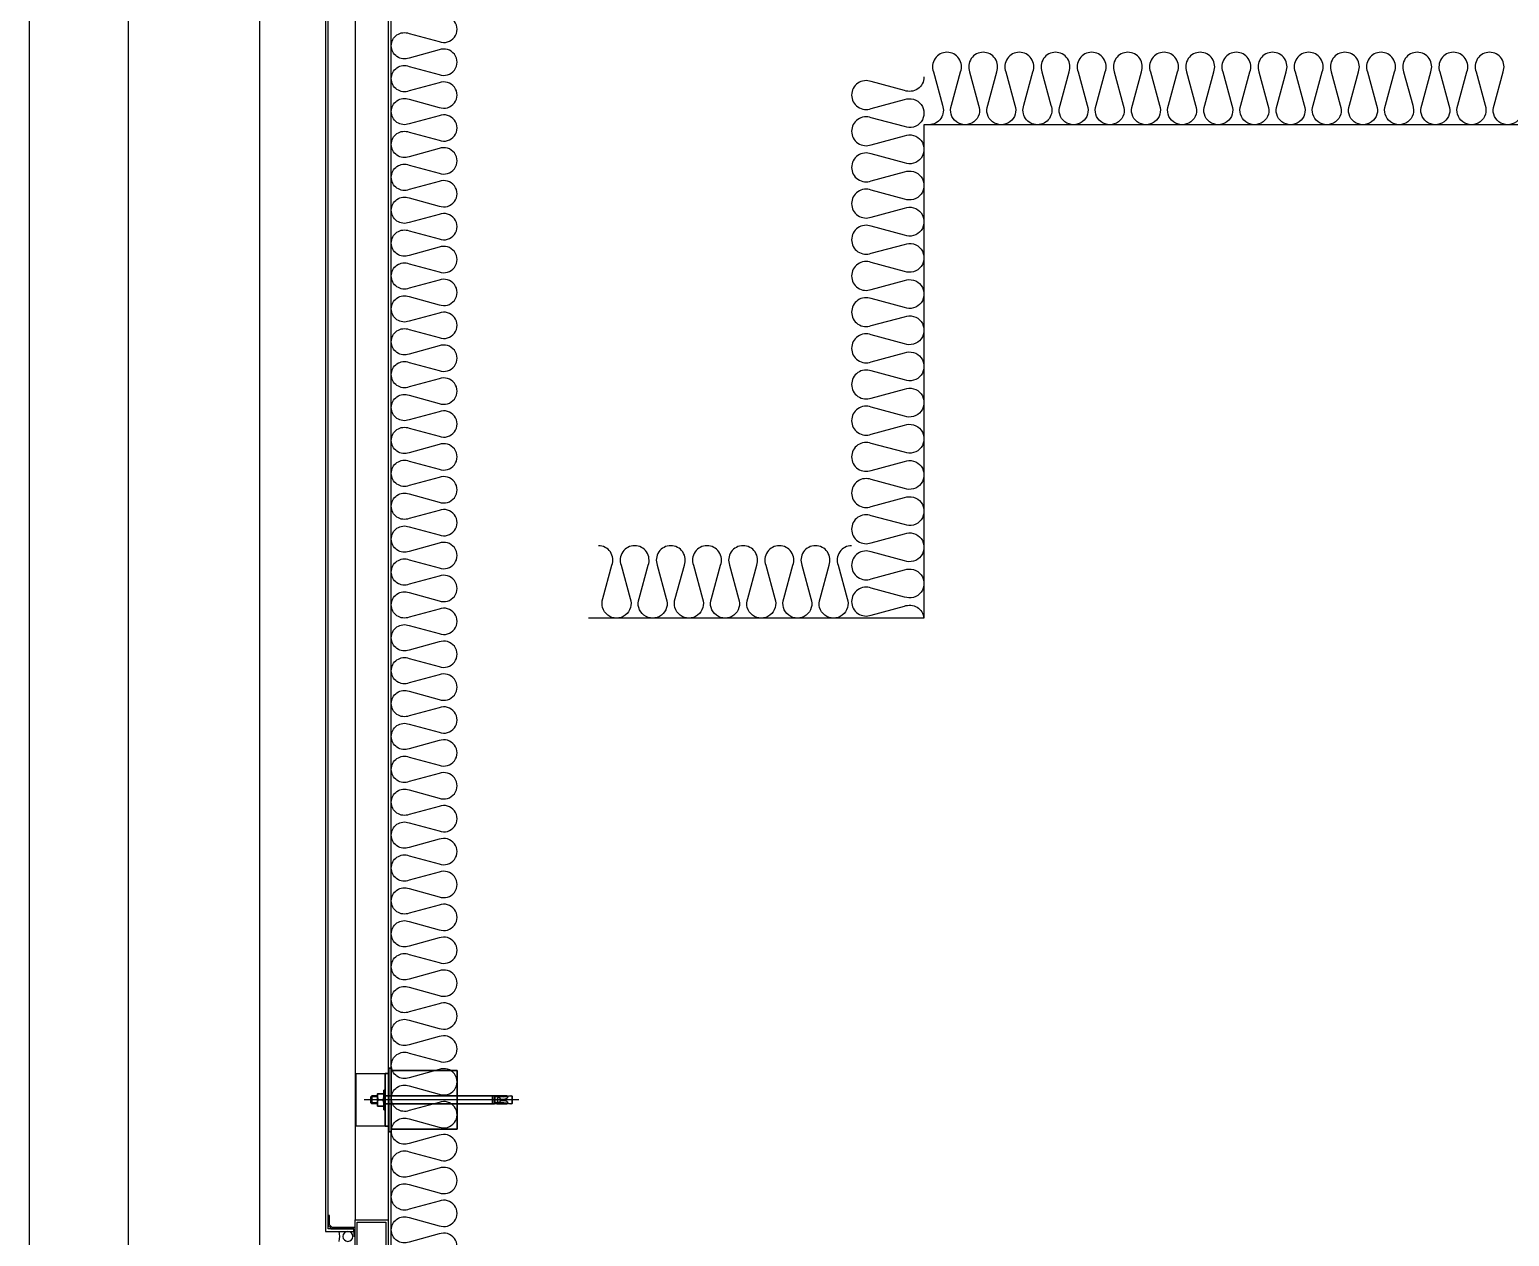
# Model space of a CAD drawing. Header units: millimetres. Extents: x 19868 to 801382, y -4805 to 85279.
# Drawn here: x 537788 to 540038, y 78629 to 80463 of the extents above; entities that cross this region are included whole.
import ezdxf

# ---------------------------------------------------------------- set-up
doc = ezdxf.new("R2010")
doc.units = ezdxf.units.MM
doc.header["$LTSCALE"] = 250
for name, color, linetype in [('A-ELE-4', 4, 'Continuous'), ('A-ELE-8', 8, 'Continuous'), ('A-ETC-8', 8, 'Continuous'), ('A-FIN', 6, 'Continuous'), ('ISL', 251, 'Continuous')]:
    doc.layers.add(name, color=color, linetype=linetype)

# ---------------------------------------------------------------- blocks, each defined once
blk = doc.blocks.new('A$C632c858f')
at = {"layer": 'A-ETC-8'}
blk.add_arc((-2.8, 0), 24, 341.8248, 18.1752, dxfattribs=at)
blk.add_ellipse((34, 0), major_axis=(7.59, 0), ratio=0.987937, dxfattribs=at)
blk = doc.blocks.new('A$Cae507117')
at = {"layer": 'A-ETC-8'}
for points in [[(-50, 0), (-50, -50), (0, -50), (0, 0)], [(-46.8, -3.2), (-46.8, -46.8), (-3.2, -46.8), (-3.2, -3.2)]]:
    blk.add_lwpolyline(points, close=True, dxfattribs=at)
blk = doc.blocks.new('너트 M12')
for p, q in [((-9, 0), (9, 0)), ((-9.5, -9), (-9.5, -0.5)), ((9, -9.5), (-9, -9.5)), ((0, -8.3), (0, -1.2)), ((9.5, -0.5), (9.5, -9))]:
    blk.add_line(p, q)
for centre, start, end in [((-9, -0.5), 90, 180), ((-9, -9), 180, 270), ((9, -0.5), 0, 90), ((9, -9), 270, 0)]:
    blk.add_arc(centre, 0.5, start, end)
at = {"extrusion": (0, 0, -1)}
for centre, major_axis, ratio, start_param, end_param in [((-4.8, -0.9), (-4.75, 0.31), 0.185359, -0.024388, 3.141593), ((4.8, -0.9), (4.75, 0.31), 0.185108, 3.141593, 6.30754), ((-4.8, -8.6), (4.75, 0.31), 0.187111, 0, 3.166211), ((4.8, -8.6), (-4.75, 0.31), 0.185991, 3.117121, 6.283185)]:
    blk.add_ellipse(centre, major_axis=major_axis, ratio=ratio, start_param=start_param, end_param=end_param, dxfattribs=at)
blk = doc.blocks.new('A$C8bae6ef9')
at = {"layer": 'A-ETC-8'}
for p, q in [((51.5, -80), (51.5, 0)), ((249, -40), (14, -40)), ((24, -35.5), (25.5, -34)), ((34.2, -35.5), (24, -35.5)), ((24, -35.5), (24, -44.5)), ((34, -44.5), (24, -44.5)), ((24, -44.5), (25.5, -46)), ((34, -34), (25.5, -34)), ((25.5, -34), (25.5, -46)), ((45.5, -34), (155, -34)), ((209, -34), (155, -34)), ((209, -34), (209, -46)), ((212, -34), (209, -34)), ((212, -34), (212, -46)), ((226, -35.5), (212, -35.5)), ((226, -44.5), (212, -44.5)), ((212.6, -46.2), (212.6, -33.8)), ((215.6, -33.8), (212.6, -33.8)), ((230.6, -33.8), (215.6, -33.8)), ((216.6, -38), (216.6, -42)), ((220.6, -38), (220.6, -38.5)), ((220.6, -41.5), (220.6, -42)), ((221.1, -39), (227.7, -39)), ((221.1, -41), (227.7, -41)), ((237, -34), (226, -35.5)), ((226, -44.5), (237, -46)), ((231.1, -37.3), (229.3, -38.5)), ((231.1, -42.7), (229.3, -41.5)), ((231.6, -36.5), (231.6, -34.8)), ((231.6, -45.2), (231.6, -43.5)), ((237.5, -34), (237, -34)), ((239, -44.5), (239, -35.5)), ((34, -46), (25.5, -46)), ((155, -46), (45.5, -46)), ((155, -46), (209, -46)), ((209, -46), (212, -46)), ((215.6, -46.2), (212.6, -46.2)), ((215.6, -46.2), (230.6, -46.2)), ((237, -46), (237.5, -46))]:
    blk.add_line(p, q, dxfattribs=at)
blk.add_lwpolyline([(51.5, 0), (1.5, 0), (1.5, -80), (51.5, -80)], dxfattribs=at)
for points in [[(51.5, 0), (45.5, 0), (45.5, -80), (51.5, -80)], [(55, -84.5), (55, 4.5), (155, 4.5), (155, -84.5)], [(45.5, -55), (45.5, -25), (43.5, -25), (43.5, -55)]]:
    blk.add_lwpolyline(points, close=True, dxfattribs=at)
blk.add_lwpolyline([(51.5, -87.5), (51.5, 7.5, -0.414214), (52.5, 8.5), (55, 8.5), (55, -88.5), (52.5, -88.5, -0.414214)], format="xyb", close=True, dxfattribs=at)
for centre, radius, start, end in [((218.6, -38), 2, 90, 180), ((218.6, -42), 2, 180, 270), ((218.6, -38), 2, 0, 90), ((218.6, -42), 2, 270, 0), ((221.1, -38.5), 0.5, 180, 270), ((221.1, -41.5), 0.5, 90, 180), ((227.7, -36), 3, 270, 303.6901), ((227.7, -44), 3, 56.3099, 90), ((230.6, -34.8), 1, 0, 90), ((230.6, -36.5), 1, 303.6901, 0), ((230.6, -43.5), 1, 0, 56.3099), ((237.5, -35.5), 1.5, 0, 90), ((237.5, -44.5), 1.5, 270, 0), ((230.6, -45.2), 1, 270, 0)]:
    blk.add_arc(centre, radius, start, end, dxfattribs=at)
at = {"layer": 'A-ETC-8', "xscale": -1, "rotation": 270}
blk.add_blockref('너트 M12', (43.5, -40), dxfattribs=at)

msp = doc.modelspace()

# ---------------------------------------------------------------- linework, layer by layer
at = {"layer": 'A-ELE-4', "elevation": 0}
msp.add_lwpolyline([(538138.2, 81178.9), (537938.2, 81178.9), (537938.2, 76328.9), (538138.2, 76328.9)], close=True, dxfattribs=at)
at = {"layer": 'A-ELE-8'}
msp.add_line((537788.2, 76278.9, 0), (537788.2, 81228.9, 0), dxfattribs=at)
at = {"layer": 'A-ETC-8'}
for p, q in [((538283.2, 81196.4, 0), (538283.2, 78653.9)), ((538333.2, 81196.4, 0), (538333.2, 78653.9)), ((538532.2, 78836.4, 0), (538297.2, 78836.4, 0)), ((538307.2, 78840.9, 0), (538308.7, 78842.4, 0)), ((538317.4, 78840.9, 0), (538307.2, 78840.9, 0)), ((538307.2, 78840.9, 0), (538307.2, 78831.9, 0)), ((538317.2, 78831.9, 0), (538307.2, 78831.9, 0)), ((538307.2, 78831.9, 0), (538308.7, 78830.4, 0)), ((538317.3, 78842.4, 0), (538308.7, 78842.4, 0)), ((538308.7, 78842.4, 0), (538308.7, 78830.4, 0)), ((538317.2, 78830.4, 0), (538308.7, 78830.4, 0)), ((538328.7, 78842.4, 0), (538438.2, 78842.4, 0)), ((538438.2, 78830.4, 0), (538328.7, 78830.4, 0)), ((538492.2, 78842.4, 0), (538438.2, 78842.4, 0)), ((538438.2, 78830.4, 0), (538492.2, 78830.4, 0)), ((538492.2, 78842.4, 0), (538492.2, 78830.4, 0)), ((538495.2, 78842.4, 0), (538492.2, 78842.4, 0)), ((538492.2, 78830.4, 0), (538495.2, 78830.4, 0)), ((538495.2, 78842.4, 0), (538495.2, 78830.4, 0)), ((538509.2, 78840.9, 0), (538495.2, 78840.9, 0)), ((538509.2, 78831.9, 0), (538495.2, 78831.9, 0)), ((538495.8, 78830.2, 0), (538495.8, 78842.7, 0)), ((538498.8, 78842.7, 0), (538495.8, 78842.7, 0)), ((538498.8, 78830.2, 0), (538495.8, 78830.2, 0)), ((538513.8, 78842.7, 0), (538498.8, 78842.7, 0)), ((538498.8, 78830.2, 0), (538513.8, 78830.2, 0)), ((538499.8, 78838.4, 0), (538499.8, 78834.4, 0)), ((538503.8, 78838.4, 0), (538503.8, 78837.9, 0)), ((538503.8, 78834.9, 0), (538503.8, 78834.4, 0)), ((538504.3, 78837.4, 0), (538510.9, 78837.4, 0)), ((538504.3, 78835.4, 0), (538510.9, 78835.4, 0)), ((538520.2, 78842.4, 0), (538509.2, 78840.9, 0)), ((538509.2, 78831.9, 0), (538520.2, 78830.4, 0)), ((538514.3, 78839.1, 0), (538512.5, 78837.9, 0)), ((538514.3, 78833.7, 0), (538512.5, 78834.9, 0)), ((538514.8, 78840, 0), (538514.8, 78841.7, 0)), ((538514.8, 78831.2, 0), (538514.8, 78832.9, 0)), ((538520.7, 78842.4, 0), (538520.2, 78842.4, 0)), ((538520.2, 78830.4, 0), (538520.7, 78830.4, 0)), ((538522.2, 78831.9, 0), (538522.2, 78840.9, 0))]:
    msp.add_line(p, q, dxfattribs=at)
at = {"layer": 'A-ETC-8', "elevation": 0}
for points in [[(538334.7, 78876.4), (538328.7, 78876.4), (538328.7, 78796.4), (538334.7, 78796.4)], [(538338.2, 78791.9), (538338.2, 78880.9), (538438.2, 78880.9), (538438.2, 78791.9)], [(538328.7, 78821.4), (538328.7, 78851.4), (538326.7, 78851.4), (538326.7, 78821.4)]]:
    msp.add_lwpolyline(points, close=True, dxfattribs=at)
for points in [[(538334.7, 78788.9), (538334.7, 78883.9, -0.414214), (538335.7, 78884.9), (538338.2, 78884.9), (538338.2, 78787.9), (538335.7, 78787.9, -0.414214)], [(538246.2, 78640.4), (538281.2, 78640.4), (538281.2, 78629.4), (538283.2, 78629.4), (538283.2, 78642.4), (538247.9, 78642.4, 0.226541), (538244.2, 78646.1), (538244.2, 78660.8), (538242.2, 78660.8), (538242.2, 78644.4, -0.414214)]]:
    msp.add_lwpolyline(points, format="xyb", close=True, dxfattribs=at)
at = {"layer": 'A-ETC-8'}
for centre, radius, start, end in [((538501.8, 78838.4, 0), 2, 90, 180), ((538501.8, 78834.4, 0), 2, 180, 270), ((538501.8, 78838.4, 0), 2, 0, 90), ((538501.8, 78834.4, 0), 2, 270, 0), ((538504.3, 78837.9, 0), 0.5, 180, 270), ((538504.3, 78834.9, 0), 0.5, 90, 180), ((538510.9, 78840.4, 0), 3, 270, 303.6901), ((538510.9, 78832.4, 0), 3, 56.3099, 90), ((538513.8, 78841.7, 0), 1, 0, 90), ((538513.8, 78831.2, 0), 1, 270, 0), ((538513.8, 78840, 0), 1, 303.6901, 0), ((538513.8, 78832.9, 0), 1, 0, 56.3099), ((538520.7, 78840.9, 0), 1.5, 0, 90), ((538520.7, 78831.9, 0), 1.5, 270, 0)]:
    msp.add_arc(centre, radius, start, end, dxfattribs=at)
at = {"layer": 'A-FIN', "elevation": 0}
msp.add_lwpolyline([(538279.2, 81209.9), (538279.2, 81213.9), (538238.2, 81213.9), (538238.2, 78636.4), (538281.2, 78636.4), (538281.2, 78640.4), (538242.2, 78640.4), (538242.2, 81209.9), (538279.2, 81209.9)], close=True, dxfattribs=at)
at = {"layer": 'ISL'}
msp.add_lwpolyline([(538138.2, 51518.9), (538138.2, 75178.9), (538338.2, 75178.9), (538338.2, 81928.9)], dxfattribs=at)
msp.add_lwpolyline([(538411.1, 78595.2, 1.449198), (538411.1, 78632.6), (538365.3, 78620.2, -0.524856), (538338.2, 78638.9, -0.524856), (538365.3, 78657.6), (538411.1, 78645.2, 1.449198), (538411.1, 78682.6), (538365.3, 78670.2, -0.524856), (538338.2, 78688.9, -0.524856), (538365.3, 78707.6), (538411.1, 78695.2, 1.449198), (538411.1, 78732.6), (538365.3, 78720.2, -0.524856), (538338.2, 78738.9, -0.524856), (538365.3, 78757.6), (538411.1, 78745.2, 1.449198), (538411.1, 78782.6), (538365.3, 78770.2, -0.524856), (538338.2, 78788.9, -0.524856), (538365.3, 78807.6), (538411.1, 78795.2, 1.449198), (538411.1, 78832.6), (538365.3, 78820.2, -0.524856), (538338.2, 78838.9, -0.524856), (538365.3, 78857.6), (538411.1, 78845.2, 1.449198), (538411.1, 78882.6), (538365.3, 78870.2, -0.524856), (538338.2, 78888.9, -0.524856), (538365.3, 78907.6), (538411.1, 78895.2, 1.449198), (538411.1, 78932.6), (538365.3, 78920.2, -0.524856), (538338.2, 78938.9, -0.524856), (538365.3, 78957.6), (538411.1, 78945.2, 1.449198), (538411.1, 78982.6), (538365.3, 78970.2, -0.524856), (538338.2, 78988.9, -0.524856), (538365.3, 79007.6), (538411.1, 78995.2, 1.449198), (538411.1, 79032.6), (538365.3, 79020.2, -0.524856), (538338.2, 79038.9, -0.524856), (538365.3, 79057.6), (538411.1, 79045.2, 1.449198), (538411.1, 79082.6), (538365.3, 79070.2, -0.524856), (538338.2, 79088.9, -0.524856), (538365.3, 79107.6), (538411.1, 79095.2, 1.449198), (538411.1, 79132.6), (538365.3, 79120.2, -0.524856), (538338.2, 79138.9, -0.524856), (538365.3, 79157.6), (538411.1, 79145.2, 1.449198), (538411.1, 79182.6), (538365.3, 79170.2, -0.524856), (538338.2, 79188.9, -0.524856), (538365.3, 79207.6), (538411.1, 79195.2, 1.449198), (538411.1, 79232.6), (538365.3, 79220.2, -0.524856), (538338.2, 79238.9, -0.524856), (538365.3, 79257.6), (538411.1, 79245.2, 1.449198), (538411.1, 79282.6), (538365.3, 79270.2, -0.524856), (538338.2, 79288.9, -0.524856), (538365.3, 79307.6), (538411.1, 79295.2, 1.449198), (538411.1, 79332.6), (538365.3, 79320.2, -0.524856), (538338.2, 79338.9, -0.524856), (538365.3, 79357.6), (538411.1, 79345.2, 1.449198), (538411.1, 79382.6), (538365.3, 79370.2, -0.524856), (538338.2, 79388.9, -0.524856), (538365.3, 79407.6), (538411.1, 79395.2, 1.449198), (538411.1, 79432.6), (538365.3, 79420.2, -0.524856), (538338.2, 79438.9, -0.524856), (538365.3, 79457.6), (538411.1, 79445.2, 1.449198), (538411.1, 79482.6), (538365.3, 79470.2, -0.524856), (538338.2, 79488.9, -0.524856), (538365.3, 79507.6), (538411.1, 79495.2, 1.449198), (538411.1, 79532.6), (538365.3, 79520.2, -0.524856), (538338.2, 79538.9, -0.524856), (538365.3, 79557.6), (538411.1, 79545.2, 1.449198), (538411.1, 79582.6), (538365.3, 79570.2, -0.524856), (538338.2, 79588.9, -0.524856), (538365.3, 79607.6), (538411.1, 79595.2, 1.449198), (538411.1, 79632.6), (538365.3, 79620.2, -0.524856), (538338.2, 79638.9, -0.524856), (538365.3, 79657.6), (538411.1, 79645.2, 1.449198), (538411.1, 79682.6), (538365.3, 79670.2, -0.524856), (538338.2, 79688.9, -0.524856), (538365.3, 79707.6), (538411.1, 79695.2, 1.449198), (538411.1, 79732.6), (538365.3, 79720.2, -0.524856), (538338.2, 79738.9, -0.524856), (538365.3, 79757.6), (538411.1, 79745.2, 1.449198), (538411.1, 79782.6), (538365.3, 79770.2, -0.524856), (538338.2, 79788.9, -0.524856), (538365.3, 79807.6), (538411.1, 79795.2, 1.449198), (538411.1, 79832.6), (538365.3, 79820.2, -0.524856), (538338.2, 79838.9, -0.524856), (538365.3, 79857.6), (538411.1, 79845.2, 1.449198), (538411.1, 79882.6), (538365.3, 79870.2, -0.524856), (538338.2, 79888.9, -0.524856), (538365.3, 79907.6), (538411.1, 79895.2, 1.449198), (538411.1, 79932.6), (538365.3, 79920.2, -0.524856), (538338.2, 79938.9, -0.524856), (538365.3, 79957.6), (538411.1, 79945.2, 1.449198), (538411.1, 79982.6), (538365.3, 79970.2, -0.524856), (538338.2, 79988.9, -0.524856), (538365.3, 80007.6), (538411.1, 79995.2, 1.449198), (538411.1, 80032.6), (538365.3, 80020.2, -0.524856), (538338.2, 80038.9, -0.524856), (538365.3, 80057.6), (538411.1, 80045.2, 1.449198), (538411.1, 80082.6), (538365.3, 80070.2, -0.524856), (538338.2, 80088.9, -0.524856), (538365.3, 80107.6), (538411.1, 80095.2, 1.449198), (538411.1, 80132.6), (538365.3, 80120.2, -0.524856), (538338.2, 80138.9, -0.524856), (538365.3, 80157.6), (538411.1, 80145.2, 1.449198), (538411.1, 80182.6), (538365.3, 80170.2, -0.524856), (538338.2, 80188.9, -0.524856), (538365.3, 80207.6), (538411.1, 80195.2, 1.449198), (538411.1, 80232.6), (538365.3, 80220.2, -0.524856), (538338.2, 80238.9, -0.524856), (538365.3, 80257.6), (538411.1, 80245.2, 1.449198), (538411.1, 80282.6), (538365.3, 80270.2, -0.524856), (538338.2, 80288.9, -0.524856), (538365.3, 80307.6), (538411.1, 80295.2, 1.449198), (538411.1, 80332.6), (538365.3, 80320.2, -0.524856), (538338.2, 80338.9, -0.524856), (538365.3, 80357.6), (538411.1, 80345.2, 1.449198), (538411.1, 80382.6), (538365.3, 80370.2, -0.524856), (538338.2, 80388.9, -0.524856), (538365.3, 80407.6), (538411.1, 80395.2, 1.449198), (538411.1, 80432.6), (538365.3, 80420.2, -0.524856), (538338.2, 80438.9, -0.524856), (538365.3, 80457.6), (538411.1, 80445.2, 1.449198), (538411.1, 80482.6)], format="xyb", dxfattribs=at)
at = {"layer": 'ISL', "elevation": 0}
for points in [[(540056.3, 80348.7, -1.449198), (540015.1, 80348.7), (540028.8, 80399.1, 0.524856), (540008.2, 80428.9, 0.524856), (539987.6, 80399.1), (540001.3, 80348.7, -1.449198), (539960.1, 80348.7), (539973.8, 80399.1, 0.524856), (539953.2, 80428.9, 0.524856), (539932.6, 80399.1), (539946.3, 80348.7, -1.449198), (539905.1, 80348.7), (539918.8, 80399.1, 0.524856), (539898.2, 80428.9, 0.524856), (539877.6, 80399.1), (539891.3, 80348.7, -1.449198), (539850.1, 80348.7), (539863.8, 80399.1, 0.524856), (539843.2, 80428.9, 0.524856), (539822.6, 80399.1), (539836.3, 80348.7, -1.449198), (539795.1, 80348.7), (539808.8, 80399.1, 0.524856), (539788.2, 80428.9, 0.524856), (539767.6, 80399.1), (539781.3, 80348.7, -1.449198), (539740.1, 80348.7), (539753.8, 80399.1, 0.524856), (539733.2, 80428.9, 0.524856), (539712.6, 80399.1), (539726.3, 80348.7, -1.449198), (539685.1, 80348.7), (539698.8, 80399.1, 0.524856), (539678.2, 80428.9, 0.524856), (539657.6, 80399.1), (539671.3, 80348.7, -1.449198), (539630.1, 80348.7), (539643.8, 80399.1, 0.524856), (539623.2, 80428.9, 0.524856), (539602.6, 80399.1), (539616.3, 80348.7, -1.449198), (539575.1, 80348.7), (539588.8, 80399.1, 0.524856), (539568.2, 80428.9, 0.524856), (539547.6, 80399.1), (539561.3, 80348.7, -1.449198), (539520.1, 80348.7), (539533.8, 80399.1, 0.524856), (539513.2, 80428.9, 0.524856), (539492.6, 80399.1), (539506.3, 80348.7, -1.449198), (539465.1, 80348.7), (539478.8, 80399.1, 0.524856), (539458.2, 80428.9, 0.524856), (539437.6, 80399.1), (539451.3, 80348.7, -1.449198), (539410.1, 80348.7), (539423.8, 80399.1, 0.524856), (539403.2, 80428.9, 0.524856), (539382.6, 80399.1), (539396.3, 80348.7, -1.449198), (539355.1, 80348.7), (539368.8, 80399.1, 0.524856), (539348.2, 80428.9, 0.524856), (539327.6, 80399.1), (539341.3, 80348.7, -0.524933), (539320.7, 80318.9, -0.524933), (539300.1, 80348.7), (539313.8, 80399.1, 0.524856), (539293.2, 80428.9, 0.524856), (539272.6, 80399.1), (539286.3, 80348.7, -1.449198), (539245.1, 80348.7), (539258.8, 80399.1, 0.524856), (539238.2, 80428.9, 0.524856), (539217.6, 80399.1), (539231.3, 80348.7, -1.449198), (539190.1, 80348.7), (539203.8, 80399.1, 0.524856), (539183.2, 80428.9, 0.524856), (539162.6, 80399.1), (539176.3, 80348.7, -0.524933), (539155.7, 80318.9, -0.524933)], [(539148.2, 80391.4, -0.524933), (539118.4, 80370.9), (539068, 80384.5, 0.524856), (539038.2, 80363.9, 0.524856), (539068, 80343.4), (539118.4, 80357, -1.449198), (539118.4, 80315.9), (539068, 80329.5, 0.524856), (539038.2, 80308.9, 0.524856), (539068, 80288.4), (539118.4, 80302, -1.449198), (539118.4, 80260.9), (539068, 80274.5, 0.524856), (539038.2, 80253.9, 0.524856), (539068, 80233.4), (539118.4, 80247, -1.449198), (539118.4, 80205.9), (539068, 80219.5, 0.524856), (539038.2, 80198.9, 0.524856), (539068, 80178.4), (539118.4, 80192, -1.449198), (539118.4, 80150.9), (539068, 80164.5, 0.524856), (539038.2, 80143.9, 0.524856), (539068, 80123.4), (539118.4, 80137, -1.449198), (539118.4, 80095.9), (539068, 80109.5, 0.524856), (539038.2, 80088.9, 0.524856), (539068, 80068.4), (539118.4, 80082, -1.449198), (539118.4, 80040.9), (539068, 80054.5, 0.524856), (539038.2, 80033.9, 0.524856), (539068, 80013.4), (539118.4, 80027, -1.449198), (539118.4, 79985.9), (539068, 79999.5, 0.524856), (539038.2, 79978.9, 0.524856), (539068, 79958.4), (539118.4, 79972, -1.449198), (539118.4, 79930.9), (539068, 79944.5, 0.524856), (539038.2, 79923.9, 0.524856), (539068, 79903.4), (539118.4, 79917, -1.449198), (539118.4, 79875.9), (539068, 79889.5, 0.524856), (539038.2, 79868.9, 0.524856), (539068, 79848.4), (539118.4, 79862, -1.449198), (539118.4, 79820.9), (539068, 79834.5, 0.524856), (539038.2, 79813.9, 0.524856), (539068, 79793.4), (539118.4, 79807, -1.449198), (539118.4, 79765.9), (539068, 79779.5, 0.524856), (539038.2, 79758.9, 0.524856), (539068, 79738.4), (539118.4, 79752, -1.449198), (539118.4, 79710.9), (539068, 79724.5, 0.524856), (539038.2, 79703.9, 0.524856), (539068, 79683.4), (539118.4, 79697, -1.449198), (539118.4, 79655.9), (539068, 79669.5, 0.524856), (539038.2, 79648.9, 0.524856), (539068, 79628.4), (539118.4, 79642, -1.449198), (539118.4, 79600.9), (539068, 79614.5, 0.524856), (539038.2, 79593.9, 0.524856), (539068, 79573.4), (539118.4, 79587, -0.489145), (539148.1, 79568.9)], [(539038.2, 79678.9, 0.524856), (539017.6, 79649.1), (539031.3, 79598.7, -1.449198), (538990.1, 79598.7), (539003.8, 79649.1, 0.524856), (538983.2, 79678.9, 0.524856), (538962.6, 79649.1), (538976.3, 79598.7, -1.449198), (538935.1, 79598.7), (538948.8, 79649.1, 0.524856), (538928.2, 79678.9, 0.524856), (538907.6, 79649.1), (538921.3, 79598.7, -1.449198), (538880.1, 79598.7), (538893.8, 79649.1, 0.524856), (538873.2, 79678.9, 0.524856), (538852.6, 79649.1), (538866.3, 79598.7, -1.449198), (538825.1, 79598.7), (538838.8, 79649.1, 0.524856), (538818.2, 79678.9, 0.524856), (538797.6, 79649.1), (538811.3, 79598.7, -1.449198), (538770.1, 79598.7), (538783.8, 79649.1, 0.524856), (538763.2, 79678.9, 0.524856), (538742.6, 79649.1), (538756.3, 79598.7, -1.449198), (538715.1, 79598.7), (538728.8, 79649.1, 0.524856), (538708.2, 79678.9, 0.524856), (538687.6, 79649.1), (538701.3, 79598.7, -1.449198), (538660.1, 79598.7), (538673.8, 79649.1, 0.524856), (538653.2, 79678.9)]]:
    msp.add_lwpolyline(points, format="xyb", dxfattribs=at)
msp.add_lwpolyline([(553938.2, 79568.9), (553428.2, 79568.9), (553428.2, 80318.9), (543598.2, 80318.9), (543598.2, 79568.9), (542678.2, 79568.9), (542678.2, 80318.9), (539148.2, 80318.9), (539148.2, 79568.9), (538638.2, 79568.9)], dxfattribs=at)

# ---------------------------------------------------------------- block references
at = {"layer": 'A-ETC-8', "xscale": -1}
for name, p, rotation in [('A$C8bae6ef9', (538283.2, 78796.4, 0), 180), ('너트 M12', (538326.7, 78836.4, 0), 270), ('A$Cae507117', (538333.2, 78603.9, 0), 180), ('A$C632c858f', (538238.2, 78628.9, 0), 180)]:
    msp.add_blockref(name, p, dxfattribs=dict(at, rotation=rotation))

doc.saveas('drawing.dxf')
